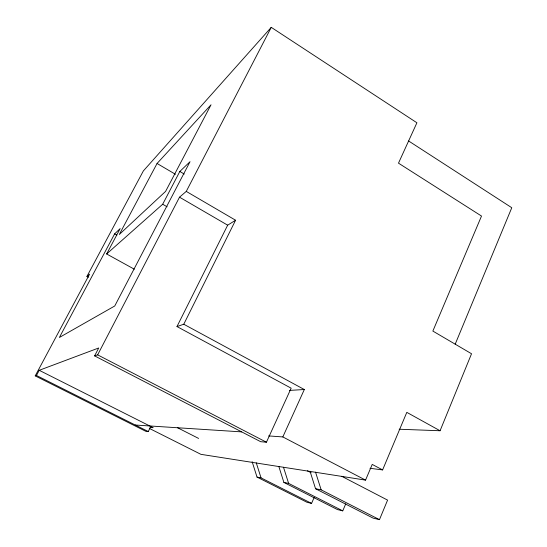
<?xml version="1.0" encoding="UTF-8"?>
<svg xmlns="http://www.w3.org/2000/svg" width="547" height="547" viewBox="0 0 547 547"><rect width="100%" height="100%" fill="white"/><g stroke="black" fill="none" stroke-linecap="round" stroke-linejoin="round"><path stroke-width="0.82" d="M399.153 429.231L440.075 430.756L471.535 353.752L432.862 331.079L481.51 216.051L398.489 163.163L416.91 122.781L271.257 27.35L143.348 170.931L86.932 276.42L88.429 277.226M310.026 471.268L315.557 488.738L373.157 518.139L379.468 519.65L387.584 500.115L341.67 476.273M455.193 344.193L511.78 207.723L408.636 140.989M369.991 468.294L382.606 469.914L406.804 412.356L440.075 430.756M149.338 428.404L200.92 454.338L365.553 480.122L372.22 464.417L382.606 469.914M278.847 466.523L283.893 482.427L337.424 509.578L342.75 510.857L345.738 503.849M252.146 461.716L257.022 477.08L307.011 502.296L311.564 503.39L314.19 497.373M268.604 435.918L282.826 436.93L304.317 389.526L183.771 324.234L176.982 326.559L291.154 388.185L266.437 442.215L260.673 441.696L94.61 355.878L98.72 347.974L39.227 370.298L36.464 375.468L35.22 375.885L145.81 431.316L148.264 431.542L150.767 426.469M183.771 324.234L235.586 220.236L186.267 191.402L179.519 197.18L97.646 354.859L94.61 355.878M176.982 326.559L227.668 225.179L235.586 220.236M186.267 191.402L271.257 27.35M106.644 253.965L162.678 204.243L179.833 171.464L190.021 161.714L114.754 305.985L59.384 337.472L114.631 233.877L120.155 228.591L106.644 253.965L134.295 269.192M157.064 163.478L119.321 234.465L165.597 191.395L211.026 104.792L157.064 163.478L175.478 174.308M35.22 375.885L89.592 274.143L86.932 276.42M289.384 390.408L304.317 389.526M135.273 425.026L241.692 431.884M150.138 427.481L153.208 427.699L39.227 370.298M257.022 477.08L261.049 477.88L311.564 503.39M283.893 482.427L288.611 483.37L342.75 510.857M315.557 488.738L321.157 489.852L379.468 519.65M36.464 375.468L148.264 431.542M177.577 427.754L198.616 438.427M307.414 470.803L311.181 472.745M97.646 354.859L266.437 442.215M282.826 436.93L365.553 480.122M114.631 233.877L116.867 235.128M162.678 204.243L167.115 206.8M179.519 197.18L227.668 225.179M179.833 171.464L184.243 174.062M283.496 467.254L288.611 483.37M256.269 462.83L261.049 477.88M315.544 472.129L321.157 489.852"/></g></svg>
